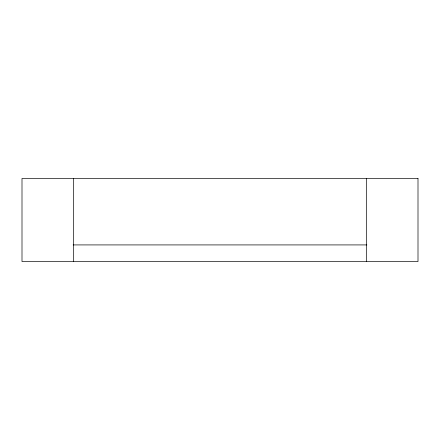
<?xml version="1.0" encoding="UTF-8"?>
<svg xmlns="http://www.w3.org/2000/svg" width="440" height="440" viewBox="0 0 440 440"><rect width="100%" height="100%" fill="white"/><g stroke="black" fill="none" stroke-linecap="round" stroke-linejoin="round"><path stroke-width="0.66" d="M73.145 244.921L366.856 244.921M366.327 178.464L366.327 261.536M73.672 178.464L73.672 261.536M418 178.464L22 178.464L22 261.536L418 261.536L418 178.464"/></g></svg>
